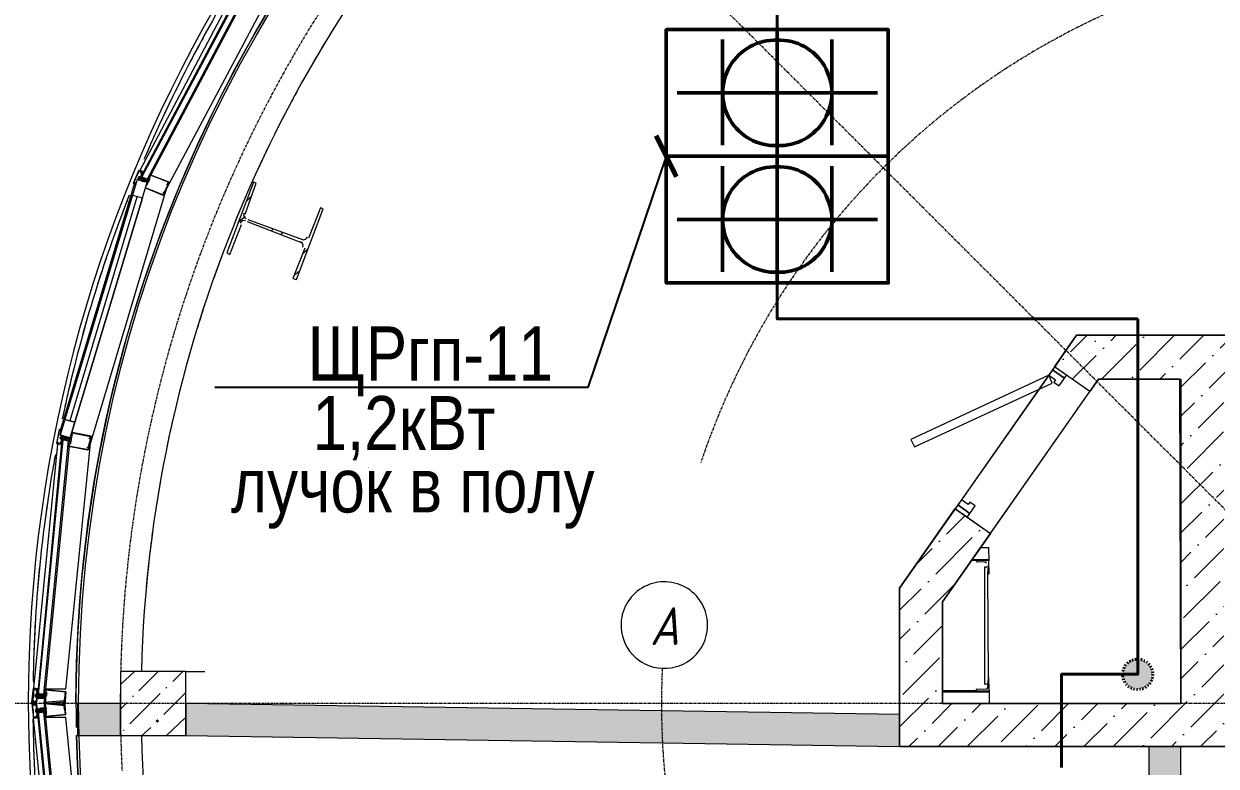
# Model space of a CAD drawing. Header units: millimetres. Extents: x 223 to 147055, y -17460 to 24540.
# Drawn here: x 95806 to 101314, y -5372 to -1942 of the extents above; entities that cross this region are included whole.
import ezdxf

# ---------------------------------------------------------------- set-up
doc = ezdxf.new("R2010")
doc.units = ezdxf.units.MM
doc.linetypes.add('ACAD_ISO03W100', pattern=[30, 12, -18])
doc.linetypes.add('ADSK_Линия сетки', pattern=[21, 12, -3, 3, -3])
for name, color, linetype, lineweight in [('A-ANNO-DIMS', 7, 'Continuous', 9), ('S-GRID', 7, 'Continuous', 9), ('S-GRID-IDEN', 7, 'Continuous', 9), ('Освещение', 1, 'Continuous', 50), ('раб осв', 7, 'Continuous', 40), ('ЭЛ', 250, 'Continuous', 50), ('Эл-свет раб.', 5, 'Continuous', 50), ('ЭОМ', 7, 'Continuous', 40)]:
    doc.layers.add(name, color=color, linetype=linetype, lineweight=lineweight)
for name, color, linetype in [('PDF _0', 1, 'Continuous'), ('PDF _A-CLNG', 7, 'Continuous'), ('PDF _A-DETL', 7, 'Continuous'), ('PDF _A-DETL-GENF', 7, 'Continuous'), ('PDF _A-DOOR', 7, 'Continuous'), ('PDF _A-DOOR-FRAM', 7, 'Continuous'), ('PDF _A-FLOR', 7, 'Continuous'), ('PDF _A-GLAZ', 7, 'Continuous'), ('PDF _A-GLAZ-CURT', 7, 'Continuous'), ('PDF _A-GLAZ-CWMG', 7, 'Continuous'), ('PDF _A-WALL', 7, 'Continuous'), ('PDF _A-WALL-PATT', 7, 'Continuous'), ('PDF _I-WALL', 7, 'Continuous'), ('PDF _S-BEAM', 7, 'Continuous'), ('PDF _S-COLS', 7, 'Continuous'), ('PDF _Ограждение', 7, 'Continuous')]:
    doc.layers.add(name, color=color, linetype=linetype)
doc.styles.add('GOST Common_I', font='ARIALN.TTF', dxfattribs={"height": 175})
doc.styles.add('GOST Common_I_6', font='ARIALN.TTF', dxfattribs={"height": 125})
doc.styles.add('STYLE1', font='ARIALN.TTF', dxfattribs={"height": 250})
doc.styles.add('ГОСТ 2.304', font='ARIALN.TTF', dxfattribs={"width": 0.85})
doc.dimstyles.new('Диагональ_-_Gost_2_5мм', dxfattribs={"dimscale": 304.8, "dimtxt": 125.714375, "dimasz": 0.492126, "dimexe": 0.393701, "dimexo": 0.246063, "dimgap": 0.287073, "dimtad": 1, "dimdec": 0, "dimzin": 0, "dimdsep": 46, "dimtxsty": 'GOST Common_I_6', "dimsah": 1, "dimcen": 0.09, "dimdle": 0.393701, "dimazin": 0, "dimtfac": 1, "dimtdec": 4, "dimtix": 1, "dimtmove": 0, "dimatfit": 3, "dimfxl": 1, "dimtvp": 1, "dimtfill": 1, "dimtolj": 1, "dimtzin": 0, "dimarcsym": 2})
doc.dimstyles.new('СПДС', dxfattribs={"dimscale": 100, "dimtxt": 2.5, "dimasz": 2.5, "dimexe": 1.25, "dimexo": 0.625, "dimtad": 1, "dimdec": 0, "dimrnd": 0.001, "dimtxsty": 'ГОСТ 2.304', "dimblk": 'OBLIQUE', "dimcen": 2.5, "dimdle": 2, "dimadec": 0, "dimazin": 2, "dimtfac": 0.75, "dimtdec": 0, "dimtmove": 1, "dimatfit": 3, "dimfxl": 1, "dimtolj": 1, "dimarcsym": 1})

# ---------------------------------------------------------------- blocks, each defined once
blk = doc.blocks.new('*D333')
at = {"layer": 'A-ANNO-DIMS', "color": 0, "lineweight": -2, "transparency": 16777216}
for p, q in [((81110.1, 24600.2), (81311.7, 24398.7)), ((78830.9, 19097.7), (79115.9, 19097.7))]:
    blk.add_line(p, q, dxfattribs=at)
blk.add_arc((86612.7, 19097.7), 7616.7, 136.12837, 178.87163, dxfattribs=at)
at = {"layer": 'A-ANNO-DIMS', "color": 0, "transparency": 16777216}
for points in [[(81104, 24393.9), (81139.7, 24358.9), (81226.8, 24483.5)], [(79022.4, 19247.4), (78972.4, 19247.9), (78995.9, 19097.7)]]:
    blk.add_solid(points, dxfattribs=at)
at = {"layer": 'Defpoints', "color": 0, "transparency": 16777216}
for p in [(81057.1, 24653.2), (80016.4, 22906), (78755.9, 19097.7), (86612.7, 19097.7)]:
    blk.add_point(p, dxfattribs=at)
at = {"layer": 'A-ANNO-DIMS', "color": 0, "transparency": 16777216, "insert": (79437.1, 22069.9), "char_height": 125, "width": 588.088, "attachment_point": 5, "rotation": 67.5, "style": 'GOST Common_I_6', "bg_fill": 3, "box_fill_scale": 1.1, "bg_fill_color": 256, "bg_fill_true_color": 13158600, "bg_fill_transparency": 0}
blk.add_mtext('\\A1;45.00°', dxfattribs=at)
blk = doc.blocks.new('*D339')
at = {"layer": 'A-ANNO-DIMS', "color": 0, "lineweight": -2, "transparency": 16777216}
for p, q in [((78830.9, 19097.7), (79115.9, 19097.7)), ((81110.1, 13595.1), (81311.7, 13796.7))]:
    blk.add_line(p, q, dxfattribs=at)
blk.add_arc((86612.7, 19097.7), 7616.7, 181.12837, 223.87163, dxfattribs=at)
at = {"layer": 'A-ANNO-DIMS', "color": 0, "transparency": 16777216}
for points in [[(78972.4, 18947.4), (79022.4, 18947.9), (78995.9, 19097.7)], [(81139.7, 13836.4), (81104, 13801.4), (81226.8, 13711.8)]]:
    blk.add_solid(points, dxfattribs=at)
at = {"layer": 'Defpoints', "color": 0, "transparency": 16777216}
for p in [(78755.9, 19097.7), (86612.7, 19097.7), (79255.5, 17126.3), (81057.1, 13542.1)]:
    blk.add_point(p, dxfattribs=at)
at = {"layer": 'A-ANNO-DIMS', "color": 0, "transparency": 16777216, "insert": (79714.3, 16240.3), "char_height": 125, "width": 588.088, "attachment_point": 5, "rotation": 292.5, "style": 'GOST Common_I_6', "bg_fill": 3, "box_fill_scale": 1.1, "bg_fill_color": 256, "bg_fill_true_color": 13158600, "bg_fill_transparency": 0}
blk.add_mtext('\\A1;45.00°', dxfattribs=at)
blk = doc.blocks.new('Ось сетки - D8-489723-1 этаж')
at = {"layer": 'S-GRID-IDEN'}
for start, end in [(360, 180), (180, 360)]:
    blk.add_arc((0, 0), 4, start, end, dxfattribs=at)
blk = doc.blocks.new('_Oblique')
at = {"color": 0, "linetype": 'ByBlock', "lineweight": -2}
blk.add_line((-0.5, -0.5), (0.5, 0.5), dxfattribs=at)
blk = doc.blocks.new('Розетка штепсельная 1-ой категории с заземляющим контактом скрытой установки IP20')
at = {"layer": 'Эл-свет раб.', "color": 1, "ltscale": 0.3}
for p, q in [((37713.3, -45408.3), (37713.3, -44945.6)), ((37954.6, -45156.2), (37467, -45156.2)), ((37957.1, -45408.3), (37469.5, -45408.3))]:
    blk.add_line(p, q, dxfattribs=at)
at = {"layer": 'Эл-свет раб.', "color": 1, "ltscale": 0.3, "extrusion": (0, 0, -1)}
blk.add_ellipse((37713.3, -45400), major_axis=(-172.5, 172.5), ratio=1, start_param=5.464002, end_param=8.673165, dxfattribs=at)
blk = doc.blocks.new('оси')
at = {"layer": 'S-GRID', "linetype": 'ADSK_Линия сетки'}
for q in [(80374.1, 25336.2), (77921.9, 19097.7)]:
    blk.add_line((86612.7, 19097.7), q, dxfattribs=at)
blk.add_arc((86612.7, 19097.7), 6000, 192.09621, 182.95219, dxfattribs=at)
at = {"layer": 'A-ANNO-DIMS'}
dim = blk.add_angular_dim_3p(base=(80016.4, 22906), center=(86612.7, 19097.7), p1=(81057.1, 24653.2), p2=(78755.9, 19097.7), dimstyle='Диагональ_-_Gost_2_5мм', override={"dimpost": '<>', "dimfxl": 6013.290219}, dxfattribs=at)
dim.commit()
dim.dimension.update_dxf_attribs({"geometry": '*D333', "text_midpoint": (79437.1, 22069.9)})
at = {"layer": 'S-GRID-IDEN', "xscale": 49.99999999999998, "yscale": 49.99999999999998, "zscale": 49.99999999999998, "rotation": 357.3315052165576}
blk.add_blockref('Ось сетки - D8-489723-1 этаж', (83125.8, 19460.4), dxfattribs=at)
at = {"layer": 'S-GRID-IDEN', "insert": (83059.4, 19542.9), "char_height": 175, "width": 180.38, "attachment_point": 1, "style": 'GOST Common_I'}
blk.add_mtext('\\fGOST Common|b0|i1|c204|p34|;\\W.9;А', dxfattribs=at)
at = {"layer": 'A-ANNO-DIMS'}
dim = blk.add_angular_dim_3p(base=(79255.5, 17126.3), center=(86612.7, 19097.7), p1=(78755.9, 19097.7), p2=(81057.1, 13542.1), dimstyle='Диагональ_-_Gost_2_5мм', override={"dimpost": '<>', "dimfxl": 6013.290219}, dxfattribs=at)
dim.commit()
dim.dimension.update_dxf_attribs({"geometry": '*D339', "text_midpoint": (79714.3, 16240.3)})
at = {"layer": 'S-GRID', "linetype": 'ADSK_Линия сетки'}
blk.add_arc((86612.7, 19097.7), 3500, 177.3315, 161.4375, dxfattribs=at)

msp = doc.modelspace()

# ---------------------------------------------------------------- hatches: boundary and pattern name
at = {"lineweight": 15}
h = msp.add_hatch(dxfattribs=at)
h.set_pattern_fill('ANSI36', scale=30)
h.set_pattern_definition([(45, (20307.36, -6337.09), (50.51394, 185.21778), [238.125, -47.625, 0, -47.625])])
h.paths.add_polyline_path([(103834.7, -3381.3), (100668.3, -3381.3), (100567.2, -3527.1), (100730.2, -3641.1), (100769.9, -3584.5), (101146.4, -3584.5), (101150.8, -5083.1), (100050.2, -5083.1), (100050.2, -4613.2), (100271.6, -4296.7), (100108.2, -4182.4), (99851.2, -4549.7), (99851.2, -5282), (101502.2, -5282), (101502.2, -5083.1), (101349.8, -5083.1), (101349.8, -3584.5), (103149, -3584.5), (103149, -5083.1), (103000.8, -5083.1), (103000.8, -5282), (104651.8, -5282), (104651.8, -4549.7)])
h.paths.add_polyline_path([(103728.9, -3584.5), (104452.8, -4613.2), (104452.8, -5083.1), (103352.1, -5083.1), (103352.1, -3584.5)], flags=16)
at = {"layer": 'PDF _A-WALL-PATT', "lineweight": 15, "true_color": 0xc0c0c0, "transparency": 33554559}
for points in [[(96253, -5083.1), (96054, -5083.1), (96054, -5231.2), (96253, -5231.2)], [(99851.2, -5133.9), (96553.5, -5083.1), (96553.5, -5231.2), (99851.2, -5282)], [(101150.8, -5282), (101002.7, -5282), (101002.7, -6382.7), (101150.8, -6382.7)]]:
    msp.add_hatch(color=9, dxfattribs=at).paths.add_polyline_path(points)
at = {"layer": 'PDF _S-COLS', "lineweight": 15, "transparency": 33554559}
msp.add_hatch(color=256, dxfattribs=at).paths.add_polyline_path([(96422.3, -5155), (96418, -5159.3), (96413.8, -5163.5), (96418, -5167.7), (96422.3, -5172), (96426.5, -5167.7), (96430.7, -5163.5), (96426.5, -5159.3)])

# ---------------------------------------------------------------- linework, layer by layer
at = {"lineweight": 15}
for p, q in [((100204.7, -5023.5), (100050.2, -5023.5)), ((100050.2, -5029.5), (100265.7, -5029.5)), ((100265.7, -5022), (100265.7, -5083.1))]:
    msp.add_line(p, q, dxfattribs=at)
for points in [[(100730.2, -3641.1), (100567.2, -3527.1), (100668.3, -3381.3), (103834.7, -3381.3)], [(101502.2, -5282), (99851.2, -5282), (99851.2, -4549.7), (100108.2, -4182.4), (100271.6, -4296.7), (100050.2, -4613.2), (100050.2, -5083.1), (101150.8, -5083.1), (101146.4, -3584.5), (100769.9, -3584.5), (100730.2, -3641.1), (100567.7, -3527.5)]]:
    msp.add_lwpolyline(points, dxfattribs=at)
at = {"layer": 'PDF _0', "lineweight": 15, "transparency": 33554559}
msp.add_solid([(97400.2, -3990.9), (97400.2, -3995.1), (97395.9, -3990.9)], dxfattribs=at)
at = {"layer": 'PDF _A-CLNG', "lineweight": 15}
for points in [[(95850.8, -4977.2), (95850.8, -4985.7)], [(95850.8, -5078.8), (95850.8, -5083.1)], [(95850.8, -5083.1), (95850.8, -5083.1)]]:
    msp.add_lwpolyline(points, dxfattribs=at)
for centre, radius, start, end in [((102247.4, -5080.3), 6400.1, 151.13916, 152.41328), ((102246.6, -5079.9), 6399.2, 153.67677, 154.95106), ((102255.1, -5083.5), 6408.4, 156.21507, 156.90067), ((102248.2, -5080.4), 6400.9, 158.75271, 160.03216), ((102246.2, -5079.7), 6398.8, 161.29028, 162.57015), ((102247.3, -5080), 6399.8, 163.8337, 165.10786), ((102245.2, -5079.4), 6397.7, 166.37133, 167.64592), ((102229.8, -5076.7), 6382, 169.66691, 170.19012), ((102249.1, -5080), 6401.7, 171.4475, 172.72679), ((102244.7, -5079.5), 6397.2, 173.98486, 175.26504), ((102247.6, -5079.7), 6400.1, 176.52849, 177.80261), ((102242.8, -5079.8), 6395.3, 181.61466, 182.87324)]:
    msp.add_arc(centre, radius, start, end, dxfattribs=at)
at = {"layer": 'PDF _A-DETL', "lineweight": 15}
msp.add_circle((102256, -5079.1), 6197.2, dxfattribs=at)
at = {"layer": 'PDF _A-DETL-GENF', "lineweight": 15}
for points in [[(96337.6, -2619.3), (96333.4, -2632), (96324.9, -2648.9), (96320.7, -2661.6), (96312.2, -2678.6)], [(96337.6, -2661.6), (96341.8, -2648.9), (96337.6, -2648.9), (96341.8, -2653.2)], [(96350.3, -2657.4), (96350.3, -2653.2), (96358.8, -2657.4)], [(95977.8, -3859.6), (95973.6, -3859.6), (95977.8, -3846.9), (95982, -3846.9)], [(95850.8, -5011.1), (95863.5, -5015.3), (95850.8, -5015.3), (95850.8, -5028), (95850.8, -5045), (95846.6, -5061.9), (95846.6, -5074.6), (95855, -5078.8), (95842.3, -5078.8)], [(95863.5, -5053.4), (95859.3, -5053.4), (95859.3, -5040.7), (95863.5, -5040.7)], [(95850.8, -5150.8), (95863.5, -5146.6), (95850.8, -5146.6), (95850.8, -5133.9), (95850.8, -5116.9), (95846.6, -5100), (95846.6, -5087.3), (95855, -5083.1), (95842.3, -5083.1)]]:
    msp.add_lwpolyline(points, close=True, dxfattribs=at)
for points in [[(96341.8, -2623.5), (96346.1, -2623.5), (96337.6, -2619.3), (96350.3, -2623.5), (96354.5, -2623.5)], [(96341.8, -2653.2), (96341.8, -2648.9), (96346.1, -2648.9), (96350.3, -2632), (96346.1, -2632), (96346.1, -2627.8), (96341.8, -2627.8)], [(96346.1, -2623.5), (96346.1, -2623.5)], [(96354.5, -2632), (96346.1, -2648.9)], [(96350.3, -2623.5), (96350.3, -2623.5)], [(96354.5, -2627.8), (96350.3, -2627.8)], [(96350.3, -2627.8), (96350.3, -2627.8)], [(96350.3, -2627.8), (96350.3, -2627.8)], [(96350.3, -2632), (96350.3, -2632)], [(96350.3, -2632), (96350.3, -2632)], [(96354.5, -2627.8), (96354.5, -2627.8)], [(96354.5, -2632), (96354.5, -2632)], [(96464.6, -2687), (96468.8, -2682.8), (96473.1, -2674.3), (96388.4, -2640.5), (96477.3, -2674.3), (96451.9, -2733.6), (96367.2, -2699.7), (96447.7, -2733.6), (96451.9, -2729.4)], [(96384.2, -2648.9), (96388.4, -2640.5), (96388.4, -2648.9), (96384.2, -2665.9)], [(96320.7, -2682.8), (96312.2, -2678.6), (96320.7, -2682.8)], [(96320.7, -2678.6), (96320.7, -2674.3), (96324.9, -2678.6)], [(96320.7, -2674.3), (96320.7, -2674.3)], [(96333.4, -2657.4), (96337.6, -2648.9), (96333.4, -2657.4), (96337.6, -2657.4), (96333.4, -2653.2)], [(96333.4, -2657.4), (96333.4, -2657.4)], [(96337.6, -2648.9), (96337.6, -2648.9)], [(96337.6, -2653.2), (96337.6, -2653.2)], [(96337.6, -2661.6), (96337.6, -2661.6)], [(96341.8, -2661.6), (96337.6, -2665.9), (96337.6, -2661.6)], [(96346.1, -2653.2), (96341.8, -2661.6), (96346.1, -2665.9), (96354.5, -2670.1), (96358.8, -2670.1), (96363, -2674.3)], [(96341.8, -2653.2), (96341.8, -2653.2)], [(96354.5, -2665.9), (96358.8, -2665.9), (96358.8, -2661.6), (96358.8, -2657.4), (96354.5, -2665.9), (96346.1, -2661.6), (96341.8, -2657.4)], [(96341.8, -2661.6), (96341.8, -2661.6)], [(96350.3, -2657.4), (96346.1, -2653.2), (96346.1, -2648.9), (96350.3, -2648.9)], [(96346.1, -2648.9), (96346.1, -2648.9)], [(96358.8, -2661.6), (96379.9, -2670.1), (96384.2, -2670.1), (96379.9, -2674.3), (96358.8, -2665.9), (96346.1, -2661.6), (96346.1, -2665.9)], [(96346.1, -2661.6), (96346.1, -2661.6)], [(96350.3, -2653.2), (96350.3, -2648.9), (96363, -2653.2), (96363, -2657.4), (96379.9, -2661.6), (96384.2, -2661.6)], [(96350.3, -2653.2), (96350.3, -2653.2)], [(96388.4, -2653.2), (96384.2, -2653.2), (96379.9, -2657.4), (96384.2, -2657.4), (96379.9, -2665.9), (96367.2, -2657.4), (96363, -2661.6), (96358.8, -2657.4)], [(96358.8, -2665.9), (96363, -2665.9), (96363, -2670.1), (96375.7, -2674.3), (96375.7, -2682.8)], [(96363, -2653.2), (96363, -2653.2)], [(96363, -2657.4), (96363, -2657.4)], [(96379.9, -2670.1), (96379.9, -2665.9), (96375.7, -2674.3), (96379.9, -2674.3), (96371.5, -2691.3)], [(96375.7, -2674.3), (96375.7, -2670.1), (96375.7, -2665.9)], [(96375.7, -2670.1), (96375.7, -2670.1)], [(96375.7, -2674.3), (96375.7, -2674.3)], [(96375.7, -2674.3), (96375.7, -2674.3)], [(96375.7, -2678.6), (96375.7, -2678.6)], [(96375.7, -2682.8), (96375.7, -2682.8)], [(96379.9, -2657.4), (96379.9, -2657.4)], [(96379.9, -2661.6), (96379.9, -2661.6)], [(96379.9, -2665.9), (96379.9, -2665.9)], [(96379.9, -2665.9), (96379.9, -2665.9)], [(96384.2, -2648.9), (96384.2, -2648.9)], [(96384.2, -2653.2), (96384.2, -2653.2)], [(96384.2, -2657.4), (96384.2, -2657.4)], [(96388.4, -2648.9), (96388.4, -2648.9)], [(96456.1, -2720.9), (96468.8, -2691.3)], [(96464.6, -2687), (96464.6, -2687)], [(96468.8, -2678.6), (96468.8, -2678.6)], [(96468.8, -2682.8), (96468.8, -2682.8)], [(96451.9, -2725.1), (96447.7, -2725.1), (96451.9, -2720.9)], [(96451.9, -2716.7), (96451.9, -2716.7)], [(96451.9, -2720.9), (96451.9, -2720.9)], [(96451.9, -2725.1), (96451.9, -2725.1)], [(100567.2, -3527.1), (100108.5, -4182.7)], [(100730.2, -3641.1), (100567.2, -3527.1)], [(100271.6, -4296.7), (100730.2, -3641.1)], [(95969.3, -3885), (95960.9, -3880.8), (95960.9, -3868.1), (95965.1, -3851.2), (95969.3, -3834.2), (95969.3, -3821.5), (95977.8, -3821.5), (95969.3, -3817.3), (95956.6, -3880.8), (95969.3, -3885), (95965.1, -3880.8)], [(95994.7, -3863.9), (95986.3, -3859.6), (95982, -3855.4), (95977.8, -3859.6), (95977.8, -3863.9), (95977.8, -3876.6), (95973.6, -3876.6), (95973.6, -3880.8), (95969.3, -3880.8), (95965.1, -3876.6)], [(95973.6, -3825.8), (95977.8, -3825.8)], [(95973.6, -3851.2), (95973.6, -3855.4), (95977.8, -3855.4)], [(95973.6, -3855.4), (95973.6, -3855.4)], [(95977.8, -3825.8), (95977.8, -3825.8)], [(95977.8, -3851.2), (95977.8, -3851.2)], [(95977.8, -3851.2), (95977.8, -3851.2)], [(95982, -3851.2), (95982, -3859.6), (95977.8, -3880.8)], [(95977.8, -3855.4), (95977.8, -3855.4)], [(95990.5, -3855.4), (95982, -3851.2), (95986.3, -3851.2), (95986.3, -3842.7)], [(95982, -3855.4), (95982, -3846.9), (95982, -3842.7)], [(95982, -3846.9), (95982, -3846.9)], [(95982, -3855.4), (95982, -3855.4)], [(95990.5, -3846.9), (95986.3, -3846.9)], [(95986.3, -3851.2), (95986.3, -3851.2)], [(95990.5, -3851.2), (95990.5, -3846.9), (96003.2, -3851.2), (96007.4, -3851.2)], [(95999, -3851.2), (95990.5, -3851.2), (95990.5, -3855.4), (95999, -3855.4), (96024.4, -3859.6), (96024.4, -3863.9), (95999, -3859.6), (96003.2, -3859.6), (95999, -3855.4), (95999, -3859.6), (95994.7, -3863.9), (95999, -3851.2), (95999, -3855.4)], [(95990.5, -3851.2), (95990.5, -3851.2)], [(96003.2, -3851.2), (96003.2, -3851.2)], [(96015.9, -3863.9), (96020.1, -3859.6), (96015.9, -3859.6), (96020.1, -3855.4), (96007.4, -3855.4)], [(96028.6, -3830), (96117.5, -3846.9), (96104.8, -3910.4), (96011.7, -3893.5), (96011.7, -3880.8)], [(96028.6, -3838.5), (96024.4, -3859.6), (96020.1, -3859.6), (96020.1, -3863.9)], [(96020.1, -3855.4), (96020.1, -3855.4)], [(96020.1, -3855.4), (96020.1, -3855.4)], [(96024.4, -3851.2), (96024.4, -3851.2)], [(96024.4, -3855.4), (96024.4, -3851.2)], [(96109, -3859.6), (96109, -3855.4), (96113.3, -3855.4), (96113.3, -3851.2), (96028.6, -3834.2)], [(96028.6, -3838.5), (96028.6, -3838.5)], [(96113.3, -3855.4), (96113.3, -3855.4)], [(95965.1, -3876.6), (95965.1, -3876.6)], [(95969.3, -3885), (95969.3, -3885)], [(95973.6, -3876.6), (95973.6, -3876.6)], [(95973.6, -3880.8), (95973.6, -3880.8)], [(95973.6, -3885), (95973.6, -3885)], [(95977.8, -3885), (95973.6, -3885)], [(95977.8, -3880.8), (95977.8, -3880.8)], [(95977.8, -3885), (95977.8, -3885)], [(95982, -3859.6), (95982, -3859.6)], [(95982, -3863.9), (95986.3, -3863.9), (95999, -3863.9), (95999, -3868.1), (96015.9, -3868.1), (96015.9, -3872.3), (96020.1, -3872.3), (96020.1, -3868.1)], [(95986.3, -3863.9), (95986.3, -3859.6), (95999, -3859.6)], [(95986.3, -3859.6), (95986.3, -3859.6)], [(96003.2, -3859.6), (96003.2, -3859.6)], [(96003.2, -3863.9), (96020.1, -3868.1), (96015.9, -3868.1)], [(96015.9, -3863.9), (96015.9, -3863.9)], [(96024.4, -3868.1), (96020.1, -3885), (96015.9, -3885), (96015.9, -3893.5), (96100.6, -3910.4), (96104.8, -3902)], [(96015.9, -3876.6), (96015.9, -3876.6)], [(96015.9, -3876.6), (96015.9, -3876.6)], [(96015.9, -3880.8), (96015.9, -3880.8)], [(96015.9, -3880.8), (96015.9, -3880.8)], [(96020.1, -3863.9), (96020.1, -3863.9)], [(96020.1, -3868.1), (96020.1, -3868.1)], [(96020.1, -3868.1), (96020.1, -3868.1)], [(96020.1, -3868.1), (96020.1, -3868.1)], [(96020.1, -3872.3), (96020.1, -3872.3)], [(96024.4, -3859.6), (96024.4, -3859.6)], [(96100.6, -3902), (96100.6, -3897.7), (96104.8, -3897.7)], [(96100.6, -3902), (96100.6, -3902)], [(96104.8, -3893.5), (96113.3, -3863.9)], [(96104.8, -3893.5), (96104.8, -3893.5)], [(96109, -3859.6), (96109, -3859.6)], [(96109, -3863.9), (96109, -3863.9)], [(100108.5, -4182.7), (100271.6, -4296.7)], [(95859.3, -5045), (95863.5, -5045), (95863.5, -5053.4), (95863.5, -5070.4), (95859.3, -5070.4), (95859.3, -5074.6), (95855, -5074.6), (95850.8, -5070.4)], [(95855, -5019.6), (95863.5, -5015.3), (95867.7, -5015.3)], [(95863.5, -5045), (95863.5, -5040.7), (95863.5, -5036.5), (95867.7, -5023.8), (95863.5, -5023.8), (95863.5, -5019.6), (95859.3, -5019.6)], [(95859.3, -5040.7), (95859.3, -5049.2), (95863.5, -5049.2)], [(95859.3, -5040.7), (95859.3, -5040.7)], [(95859.3, -5049.2), (95859.3, -5049.2)], [(95863.5, -5015.3), (95863.5, -5015.3)], [(95863.5, -5045), (95863.5, -5045)], [(95863.5, -5045), (95863.5, -5045)], [(95863.5, -5053.4), (95863.5, -5053.4)], [(95867.7, -5053.4), (95863.5, -5074.6)], [(95867.7, -5015.3), (95867.7, -5015.3)], [(95867.7, -5015.3), (95867.7, -5015.3)], [(95867.7, -5019.6), (95867.7, -5040.7), (95872, -5040.7), (95872, -5045), (95867.7, -5045)], [(95867.7, -5019.6), (95867.7, -5019.6)], [(95867.7, -5019.6), (95867.7, -5019.6)], [(95867.7, -5040.7), (95867.7, -5053.4), (95872, -5053.4), (95872, -5049.2)], [(95867.7, -5040.7), (95867.7, -5040.7)], [(95872, -5045), (95884.7, -5045), (95910.1, -5049.2), (95905.8, -5053.4), (95884.7, -5049.2), (95872, -5049.2), (95867.7, -5049.2)], [(95867.7, -5053.4), (95867.7, -5053.4)], [(95872, -5015.3), (95872, -5015.3)], [(95880.4, -5045), (95872, -5040.7), (95884.7, -5040.7)], [(95872, -5040.7), (95872, -5040.7)], [(95872, -5045), (95872, -5045)], [(95872, -5049.2), (95872, -5049.2)], [(95905.8, -5057.7), (95905.8, -5061.9), (95901.6, -5061.9), (95901.6, -5057.7), (95884.7, -5057.7), (95884.7, -5053.4), (95884.7, -5057.7), (95872, -5053.4), (95880.4, -5053.4)], [(95872, -5053.4), (95872, -5053.4)], [(95884.7, -5049.2), (95888.9, -5049.2), (95884.7, -5045), (95884.7, -5049.2), (95880.4, -5053.4), (95880.4, -5045), (95884.7, -5045)], [(95884.7, -5040.7), (95884.7, -5040.7)], [(95905.8, -5036.5), (95905.8, -5045), (95888.9, -5045)], [(95888.9, -5040.7), (95905.8, -5040.7)], [(95888.9, -5040.7), (95888.9, -5040.7)], [(95888.9, -5053.4), (95905.8, -5057.7), (95901.6, -5053.4), (95901.6, -5049.2), (95901.6, -5045), (95905.8, -5045)], [(95888.9, -5049.2), (95888.9, -5049.2)], [(95994.7, -5032.3), (95999, -5028), (95905.8, -5019.6), (95999, -5028), (95994.7, -5091.5), (95897.4, -5083.1), (95901.6, -5070.4)], [(95901.6, -5036.5), (95901.6, -5032.3)], [(95901.6, -5045), (95901.6, -5045)], [(95905.8, -5049.2), (95905.8, -5053.4), (95905.8, -5074.6), (95901.6, -5074.6), (95901.6, -5078.8), (95990.5, -5087.3), (95990.5, -5083.1), (95990.5, -5074.6)], [(95901.6, -5049.2), (95901.6, -5049.2)], [(95901.6, -5053.4), (95901.6, -5053.4)], [(95901.6, -5057.7), (95901.6, -5057.7)], [(95901.6, -5061.9), (95905.8, -5061.9)], [(95901.6, -5066.1), (95901.6, -5066.1)], [(95901.6, -5066.1), (95901.6, -5066.1)], [(95905.8, -5028), (95905.8, -5019.6), (95905.8, -5028), (95910.1, -5028), (95910.1, -5045)], [(95905.8, -5028), (95905.8, -5028)], [(95905.8, -5032.3), (95905.8, -5032.3)], [(95905.8, -5036.5), (95905.8, -5036.5)], [(95905.8, -5040.7), (95905.8, -5040.7)], [(95905.8, -5045), (95905.8, -5045)], [(95905.8, -5045), (95905.8, -5045)], [(95905.8, -5045), (95905.8, -5045)], [(95905.8, -5049.2), (95905.8, -5049.2)], [(95905.8, -5053.4), (95905.8, -5053.4)], [(95905.8, -5057.7), (95905.8, -5057.7)], [(95905.8, -5061.9), (95905.8, -5061.9)], [(95910.1, -5028), (95910.1, -5028)], [(95994.7, -5045), (95990.5, -5074.6), (95990.5, -5078.8)], [(95994.7, -5032.3), (95994.7, -5032.3)], [(95994.7, -5036.5), (95994.7, -5036.5)], [(95994.7, -5040.7), (95994.7, -5036.5)], [(95994.7, -5040.7), (95994.7, -5040.7)], [(95994.7, -5045), (95994.7, -5045)], [(95850.8, -5070.4), (95850.8, -5070.4)], [(95855, -5078.8), (95855, -5074.6), (95850.8, -5074.6)], [(95855, -5083.1), (95855, -5087.3), (95850.8, -5087.3)], [(95863.5, -5112.7), (95859.3, -5112.7), (95859.3, -5121.2), (95863.5, -5121.2), (95863.5, -5108.5), (95863.5, -5091.5), (95859.3, -5091.5), (95859.3, -5087.3), (95855, -5087.3), (95850.8, -5091.5)], [(95850.8, -5091.5), (95850.8, -5091.5)], [(95855, -5074.6), (95855, -5074.6)], [(95855, -5078.8), (95855, -5078.8)], [(95855, -5078.8), (95855, -5078.8)], [(95855, -5083.1), (95855, -5083.1)], [(95855, -5083.1), (95855, -5083.1)], [(95855, -5087.3), (95855, -5087.3)], [(95859.3, -5070.4), (95859.3, -5070.4)], [(95859.3, -5074.6), (95859.3, -5074.6)], [(95859.3, -5078.8), (95859.3, -5078.8)], [(95859.3, -5078.8), (95859.3, -5078.8)], [(95859.3, -5078.8), (95859.3, -5078.8)], [(95863.5, -5078.8), (95859.3, -5078.8)], [(95859.3, -5083.1), (95859.3, -5083.1)], [(95859.3, -5087.3), (95859.3, -5083.1), (95863.5, -5083.1), (95863.5, -5087.3), (95867.7, -5108.5)], [(95859.3, -5083.1), (95859.3, -5083.1)], [(95859.3, -5087.3), (95859.3, -5087.3)], [(95859.3, -5091.5), (95859.3, -5091.5)], [(95859.3, -5116.9), (95863.5, -5116.9), (95863.5, -5108.5), (95859.3, -5112.7), (95859.3, -5121.2)], [(95859.3, -5112.7), (95859.3, -5112.7)], [(95863.5, -5116.9), (95863.5, -5121.2), (95863.5, -5125.4), (95867.7, -5138.1), (95863.5, -5138.1), (95863.5, -5142.3), (95859.3, -5142.3)], [(95859.3, -5121.2), (95859.3, -5121.2)], [(95863.5, -5074.6), (95863.5, -5074.6)], [(95863.5, -5074.6), (95863.5, -5074.6)], [(95863.5, -5078.8), (95863.5, -5078.8)], [(95863.5, -5083.1), (95863.5, -5083.1)], [(95863.5, -5087.3), (95863.5, -5087.3)], [(95863.5, -5087.3), (95863.5, -5087.3)], [(95863.5, -5108.5), (95863.5, -5108.5)], [(95863.5, -5116.9), (95863.5, -5116.9)], [(95863.5, -5116.9), (95863.5, -5116.9)], [(95872, -5116.9), (95884.7, -5116.9), (95910.1, -5112.7), (95905.8, -5108.5), (95884.7, -5112.7), (95872, -5112.7), (95867.7, -5112.7)], [(95867.7, -5121.2), (95867.7, -5108.5), (95872, -5108.5), (95872, -5112.7)], [(95867.7, -5108.5), (95867.7, -5108.5)], [(95867.7, -5142.3), (95867.7, -5121.2), (95872, -5121.2), (95872, -5116.9), (95867.7, -5116.9)], [(95867.7, -5121.2), (95867.7, -5121.2)], [(95905.8, -5104.2), (95905.8, -5100), (95901.6, -5100), (95901.6, -5104.2), (95884.7, -5104.2), (95884.7, -5108.5), (95884.7, -5104.2), (95872, -5108.5), (95880.4, -5108.5)], [(95872, -5108.5), (95872, -5108.5)], [(95872, -5112.7), (95872, -5112.7)], [(95880.4, -5116.9), (95872, -5121.2), (95884.7, -5121.2)], [(95872, -5116.9), (95872, -5116.9)], [(95872, -5121.2), (95872, -5121.2)], [(95884.7, -5112.7), (95888.9, -5112.7), (95884.7, -5116.9), (95884.7, -5112.7), (95880.4, -5108.5), (95880.4, -5116.9), (95884.7, -5116.9)], [(95884.7, -5121.2), (95884.7, -5121.2)], [(95888.9, -5108.5), (95905.8, -5104.2), (95901.6, -5108.5), (95901.6, -5112.7), (95901.6, -5116.9), (95905.8, -5116.9)], [(95888.9, -5112.7), (95888.9, -5112.7)], [(95905.8, -5125.4), (95905.8, -5116.9), (95888.9, -5116.9)], [(95888.9, -5121.2), (95905.8, -5121.2)], [(95888.9, -5121.2), (95888.9, -5121.2)], [(95994.7, -5129.6), (95999, -5133.9), (95905.8, -5142.3), (95999, -5133.9), (95994.7, -5070.4), (95897.4, -5078.8), (95901.6, -5091.5)], [(95901.6, -5070.4), (95901.6, -5070.4)], [(95901.6, -5070.4), (95901.6, -5070.4)], [(95901.6, -5070.4), (95901.6, -5070.4)], [(95910.1, -5108.5), (95905.8, -5087.3), (95901.6, -5087.3), (95901.6, -5083.1), (95990.5, -5074.6), (95990.5, -5078.8), (95990.5, -5087.3)], [(95901.6, -5091.5), (95901.6, -5091.5)], [(95901.6, -5091.5), (95901.6, -5091.5)], [(95901.6, -5091.5), (95901.6, -5091.5)], [(95901.6, -5095.8), (95901.6, -5095.8)], [(95901.6, -5095.8), (95901.6, -5095.8)], [(95901.6, -5100), (95905.8, -5100)], [(95901.6, -5104.2), (95901.6, -5104.2)], [(95901.6, -5108.5), (95901.6, -5108.5)], [(95901.6, -5112.7), (95901.6, -5112.7)], [(95901.6, -5116.9), (95901.6, -5116.9)], [(95905.8, -5070.4), (95905.8, -5070.4)], [(95905.8, -5091.5), (95905.8, -5091.5)], [(95905.8, -5100), (95905.8, -5100)], [(95905.8, -5104.2), (95905.8, -5104.2)], [(95905.8, -5108.5), (95905.8, -5108.5)], [(95905.8, -5112.7), (95905.8, -5108.5)], [(95905.8, -5108.5), (95905.8, -5108.5)], [(95905.8, -5112.7), (95905.8, -5112.7)], [(95905.8, -5116.9), (95905.8, -5116.9)], [(95905.8, -5133.9), (95905.8, -5142.3), (95905.8, -5133.9), (95910.1, -5133.9), (95910.1, -5116.9)], [(95905.8, -5116.9), (95905.8, -5116.9)], [(95905.8, -5116.9), (95905.8, -5116.9)], [(95905.8, -5121.2), (95905.8, -5121.2)], [(95990.5, -5074.6), (95990.5, -5074.6)], [(95990.5, -5078.8), (95990.5, -5078.8)], [(95994.7, -5116.9), (95990.5, -5087.3), (95990.5, -5083.1)], [(95990.5, -5083.1), (95990.5, -5083.1)], [(95990.5, -5087.3), (95990.5, -5087.3)], [(95994.7, -5116.9), (95994.7, -5116.9)], [(95994.7, -5121.2), (95994.7, -5125.4)], [(95994.7, -5121.2), (95994.7, -5121.2)], [(95855, -5142.3), (95863.5, -5146.6), (95872, -5146.6)], [(95863.5, -5146.6), (95863.5, -5146.6)], [(95867.7, -5142.3), (95867.7, -5142.3)], [(95867.7, -5142.3), (95867.7, -5142.3)], [(95867.7, -5146.6), (95867.7, -5146.6)], [(95867.7, -5146.6), (95867.7, -5146.6)], [(95867.7, -5146.6), (95867.7, -5146.6)], [(95872, -5146.6), (95872, -5146.6)], [(95901.6, -5125.4), (95901.6, -5129.6)], [(95905.8, -5125.4), (95905.8, -5125.4)], [(95905.8, -5129.6), (95905.8, -5129.6)], [(95905.8, -5133.9), (95905.8, -5133.9)], [(95910.1, -5133.9), (95910.1, -5133.9)], [(95994.7, -5125.4), (95994.7, -5125.4)], [(95994.7, -5129.6), (95994.7, -5129.6)]]:
    msp.add_lwpolyline(points, dxfattribs=at)
at = {"layer": 'PDF _A-DOOR', "lineweight": 15}
for points in [[(99903.2, -3863.3), (99921.2, -3896.6), (100556.1, -3602), (100540.5, -3565.2)], [(100613, -3579.8), (100622.7, -3565.9), (100567.2, -3527.1), (100557.5, -3541)], [(100176.2, -4204.2), (100120.7, -4165.3), (100108.5, -4182.7), (100164, -4221.5)]]:
    msp.add_lwpolyline(points, close=True, dxfattribs=at)
at = {"layer": 'PDF _A-DOOR-FRAM', "lineweight": 15}
for points in [[(100613, -3579.8), (100557.5, -3541), (100540.5, -3565.2), (100571.7, -3587.1), (100564.4, -3597.5), (100588.7, -3614.5)], [(100176.2, -4204.2), (100200.4, -4169.5), (100176.2, -4152.5), (100168.9, -4162.9), (100137.7, -4141), (100120.7, -4165.3)]]:
    msp.add_lwpolyline(points, close=True, dxfattribs=at)
at = {"layer": 'PDF _A-FLOR', "lineweight": 15}
msp.add_lwpolyline([(105829.6, 246.9, 0.600453), (95826.3, -5079.6, 1), (108665.8, -5079.6, 0.247585), (105870.8, 218.9)], format="xyb", dxfattribs=at)
for centre, radius, start, end in [((102247.9, -5080.7), 5901.2, 148.81556, 150.17189), ((102245.9, -5079.5), 5898.8, 151.41365, 152.77601), ((102247, -5080.1), 5900.1, 154.01184, 155.3794), ((102245.6, -5079.4), 5898.5, 156.61002, 157.98894), ((102244.9, -5079.2), 5897.8, 159.20823, 160.59831), ((102246.3, -5079.7), 5899.3, 161.80684, 163.20754), ((102243.6, -5079), 5896.5, 164.41006, 165.82791), ((102243.8, -5079.1), 5896.8, 167.00836, 168.44813), ((102249.8, -5080.3), 5902.8, 169.6074, 171.08961), ((102246.7, -5079.7), 5899.7, 172.20527, 174.79779)]:
    msp.add_arc(centre, radius, start, end, dxfattribs=at)
at = {"layer": 'PDF _A-GLAZ', "lineweight": 15}
for points in [[(96308, -2733.6), (96354.5, -2746.3), (96375.7, -2674.3), (96329.1, -2661.6)], [(96354.5, -2746.3), (96375.7, -2674.3), (96329.1, -2661.6), (96308, -2733.6)], [(96308, -2733.6), (95994.7, -3770.7)], [(96041.3, -3783.4), (96354.5, -2746.3)], [(95994.7, -3770.7), (96041.3, -3783.4), (96020.1, -3855.4), (95973.6, -3842.7)], [(96020.1, -3855.4), (96041.3, -3783.4), (95994.7, -3770.7), (95973.6, -3842.7)]]:
    msp.add_lwpolyline(points, close=True, dxfattribs=at)
for points in [[(96375.7, -2674.3), (96329.1, -2661.6)], [(96020.1, -3775), (96329.1, -2742.1)], [(95973.6, -3842.7), (96020.1, -3855.4)]]:
    msp.add_lwpolyline(points, dxfattribs=at)
at = {"layer": 'PDF _A-GLAZ-CURT', "lineweight": 15}
for points in [[(96375.7, -2661.6), (96951.4, -1573.7), (96930.3, -1561), (96350.3, -2648.9)], [(95897.4, -5040.7), (96011.7, -3868.1), (95986.3, -3863.9), (95872, -5040.7)], [(95872, -5121.2), (95990.5, -6314.9), (96015.9, -6314.9), (95897.4, -5121.2)]]:
    msp.add_lwpolyline(points, close=True, dxfattribs=at)
at = {"layer": 'PDF _A-GLAZ-CWMG', "lineweight": 15}
for points in [[(96015.9, -3893.5), (95905.8, -5015.3), (95999, -5015.3), (96113.3, -3880.8), (96464.6, -2704), (97040.3, -1620.2), (97819.3, -667.8)], [(96896.4, -1569.4), (96341.8, -2619.3)], [(96926, -1556.7), (96346.1, -2648.9)], [(96943, -1599.1), (96392.6, -2640.5)], [(96367.2, -2699.7), (96451.9, -2733.6), (96477.3, -2674.3), (96388.4, -2640.5), (96379.9, -2661.6), (96346.1, -2648.9), (96354.5, -2623.5), (96337.6, -2619.3), (96312.2, -2678.6), (96320.7, -2682.8)], [(96316.4, -2678.6), (95973.6, -3821.5)], [(96324.9, -2644.7), (96324.9, -2648.9)], [(96324.9, -2648.9), (96324.9, -2648.9)], [(96337.6, -2665.9), (96341.8, -2661.6), (96354.5, -2670.1)], [(96341.8, -2665.9), (96341.8, -2665.9)], [(95977.8, -3821.5), (95969.3, -3817.3), (95956.6, -3880.8), (95977.8, -3885), (95982, -3863.9), (96015.9, -3868.1), (96011.7, -3893.5), (96104.8, -3910.4), (96117.5, -3846.9), (96028.6, -3830)], [(95965.1, -3851.2), (95965.1, -3851.2)], [(95965.1, -3851.2), (95965.1, -3851.2)], [(96003.2, -3851.2), (95986.3, -3846.9), (95986.3, -3842.7)], [(95986.3, -3846.9), (95986.3, -3846.9)], [(95960.9, -3885), (95850.8, -5011.1)], [(95982, -3863.9), (95872, -5015.3), (95876.2, -5015.3)], [(95901.6, -5015.3), (95905.8, -5015.3)], [(95965.1, -6298), (95850.8, -5150.8)], [(95986.3, -6319.2), (95872, -5146.6), (95876.2, -5146.6)], [(95905.8, -5146.6), (95901.6, -5146.6)], [(97815, -9494.1), (97048.8, -8558.6), (96468.8, -7474.9), (96113.3, -6302.2), (95999, -5146.6), (95905.8, -5146.6), (96015.9, -6289.5)]]:
    msp.add_lwpolyline(points, dxfattribs=at)
for points in [[(95842.3, -5078.8), (95863.5, -5078.8), (95867.7, -5057.7), (95901.6, -5057.7), (95897.4, -5083.1), (95994.7, -5091.5), (95999, -5028), (95905.8, -5019.6), (95901.6, -5040.7), (95867.7, -5036.5), (95872, -5015.3), (95850.8, -5011.1)], [(95842.3, -5083.1), (95850.8, -5150.8), (95872, -5146.6), (95867.7, -5125.4), (95901.6, -5121.2), (95905.8, -5142.3), (95999, -5133.9), (95994.7, -5070.4), (95897.4, -5078.8), (95901.6, -5104.2), (95867.7, -5108.5), (95863.5, -5083.1)]]:
    msp.add_lwpolyline(points, close=True, dxfattribs=at)
at = {"layer": 'PDF _A-WALL', "lineweight": 15}
for points in [[(96253, -5083.1), (96054, -5083.1), (96054, -5231.2), (96253, -5231.2)], [(99851.2, -5133.9), (96553.5, -5083.1), (96553.5, -5231.2), (99851.2, -5282)]]:
    msp.add_lwpolyline(points, close=True, dxfattribs=at)
for points in [[(96553.5, -5083.1), (96553.5, -5231.2)], [(99851.2, -5231.2), (99851.2, -5083.1)], [(101150.8, -6382.7), (101150.8, -5282), (101002.7, -5282), (101002.7, -6382.7), (101078.9, -6382.7)]]:
    msp.add_lwpolyline(points, dxfattribs=at)
at = {"layer": 'PDF _A-WALL-PATT', "lineweight": 15}
for points in [[(100655.6, -3398.2), (100672.5, -3381.3)], [(100757.2, -3410.9), (100757.2, -3406.7)], [(100672.5, -3720), (100676.7, -3715.7)], [(100393.1, -3775), (100399.1, -3769)]]:
    msp.add_lwpolyline(points, dxfattribs=at)
at = {"layer": 'PDF _I-WALL', "lineweight": 15}
for points in [[(96046.5, -5079.6, -0.517528), (104310, 766.4, 0.521271), (96046.9, -5153.3, 0.00163), (96047.5, -5193.7)], [(101141.1, -11180, 0.467725), (108445.7, -5079.6, 0.246441), (105768.6, 22.1, -0.246441), (108445.7, -5079.6, -0.467579), (101144, -11180.5)]]:
    msp.add_lwpolyline(points, format="xyb", dxfattribs=at)
for points in [[(103000.8, -5282), (104651.8, -5282), (104651.8, -5083.1), (104651.8, -4896.8), (104651.8, -4549.7), (103974.4, -3584.5), (103834.7, -3381.3), (100668.3, -3381.3), (100528.6, -3584.5), (99851.2, -4549.7), (99851.2, -4896.8), (99851.2, -5083.1), (99851.2, -5282), (101002.7, -5282)], [(100202.6, -5083.1), (100050.2, -5083.1), (100050.2, -4613.2), (100769.9, -3584.5), (101150.8, -3584.5), (101150.8, -5083.1), (100202.6, -5083.1)], [(95850.8, -5078.8), (95850.8, -5083.1)], [(96049.8, -5083.1), (96054, -5083.1)], [(96253, -5083.1), (96253, -5083.1)], [(96253, -5231.2), (96253, -5231.2)], [(101002.7, -5282), (101502.2, -5282)]]:
    msp.add_lwpolyline(points, dxfattribs=at)
msp.add_lwpolyline([(96048.3, -5229.4, 0.349124), (100995.8, -11151.9, -0.349124)], format="xyb", close=True, dxfattribs=at)
for centre, radius, start, end in [((102517, -4427.7), 8439, 135.0824, 180), ((102517, -4427.7), 8341.7, 135.0824, 180), ((102246.1, -5079.6), 5899.1, 136.45568, 178.54431), ((102246.1, -5079.6), 6398.6, 147.20031, 156.80789), ((102246, -5079.6), 6398.6, 158.48875, 168.16775), ((102246.1, -5079.6), 6398.6, 169.76071, 179.11008), ((102246, -5079.6), 6398.5, 180.68112, 190.46453), ((102246.1, -5079.6), 5899.1, 181.45569, 223.54432)]:
    msp.add_arc(centre, radius, start, end, dxfattribs=at)
at = {"layer": 'PDF _S-BEAM', "lineweight": 15}
msp.add_lwpolyline([(96574.7, 1478.5, 0.19895), (94132.1, -4443.8, -0.198356), (96570.4, 1482.7, -0.20117), (100270.3, 3015.2, 0.199969), (96574.7, 1482.7)], format="xyb", dxfattribs=at)
for points in [[(100225.5, -4362.6), (100262.9, -4362.1), (100264.4, -4423.1)], [(100206.8, -4422.1), (100183.9, -4422.1)], [(100187.8, -4416.5), (100265.4, -4417.2)], [(100259.9, -4483.1), (100265.8, -4484.1), (100264.4, -4423.1), (100206.8, -4422.1), (100203.4, -4424.6)], [(100205.8, -4428), (100251.6, -4426.9)], [(100209.3, -4425.6), (100209.3, -4425.6)], [(100259.2, -4452.6), (100253.3, -4451.5), (100249.9, -4454), (100247.4, -4450.5), (100244, -4452.9), (100243.8, -4990.8), (100246.3, -4994.3), (100249.7, -4991.9), (100255.6, -4992.9), (100259.1, -4990.5), (100261.5, -4993.9)], [(100262.3, -4434.9), (100257.5, -4479.6), (100260.8, -4963.4)], [(100263.4, -4480.7), (100263.4, -4480.7)], [(100251.5, -5016.5), (100205.7, -5017.6), (100204.7, -5023.5), (100265.7, -5022), (100264.3, -4961), (100260.8, -4963.4), (100258.4, -5011.6)], [(100208.2, -5021), (100208.2, -5021)]]:
    msp.add_lwpolyline(points, dxfattribs=at)
for centre, start, end in [((100246.5, -4436.6), 0.0512, 90.051), ((100251.5, -5010.1), 270.0512, 0.051)]:
    msp.add_arc(centre, 6.35, start, end, dxfattribs=at)
at = {"layer": 'PDF _S-COLS', "lineweight": 15}
for points in [[(96828.7, -2822.5), (96879.5, -2678.6), (96866.8, -2674.3), (96744, -3000.3), (96756.7, -3008.8), (96811.7, -2869.1)], [(96832.9, -2763.2), (96858.3, -2737.8)], [(97103.8, -2979.1), (97048.8, -3118.8), (97065.7, -3123.1), (97188.5, -2797.1), (97175.8, -2792.9), (97120.8, -2932.6)], [(96794.8, -2860.6), (96828.7, -2831)], [(96837.1, -2856.4), (97091.1, -2953.7)], [(97095.4, -2941), (96841.4, -2847.9)], [(96951.4, -2898.7), (96955.7, -2890.2)], [(96993.8, -2915.6), (97002.2, -2907.2)], [(97091.1, -3008.8), (97116.5, -2983.4)], [(97053, -3106.1), (97082.7, -3080.7)], [(96253, -4994.2), (96316.4, -4934.9)], [(96337.6, -5023.8), (96426.5, -4934.9)], [(96494.2, -4981.5), (96540.8, -4934.9)], [(96553.5, -4934.9), (96642.4, -4934.9)], [(96464.6, -5011.1), (96464.6, -5006.9)], [(96295.3, -5176.2), (96435, -5036.5)], [(96308, -5049.2), (96312.2, -5049.2)], [(96451.9, -5133.9), (96553.5, -5032.3)], [(96253, -5108.5), (96282.6, -5078.8)], [(96464.6, -5231.2), (96549.3, -5150.8)], [(96265.7, -5205.8), (96269.9, -5205.8)], [(96350.3, -5231.2), (96392.6, -5193.1)]]:
    msp.add_lwpolyline(points, dxfattribs=at)
msp.add_lwpolyline([(96253, -5231.2), (96553.5, -5231.2), (96553.5, -4934.9), (96253, -4934.9)], close=True, dxfattribs=at)
for centre, start, end in [((96823, -2869.8), 69.2376, 159.2376), ((96840, -2823.2), 159.2376, 249.2376), ((97077, -2967.1), 339.2376, 69.2376), ((97098.2, -2920.6), 249.2376, 339.2376)]:
    msp.add_arc(centre, 19.1, start, end, dxfattribs=at)
at = {"layer": 'PDF _Ограждение', "lineweight": 15}
for points in [[(103949, -13109.3), (104245.4, -13109.3, 0.198091), (107869, -11606.5, 0.197964), (110294.7, -5735), (110294.7, -4431.1, 0.197924), (107869, 1440.4, 0.197639), (104245.4, 2943.2), (100253.4, 2943.2, 0.197875), (96633.9, 1440.4, 0.198519), (94204, -4431.1)], [(100249.2, -13058.5, -0.1985), (96667.8, -11568.4, -0.198841), (94254.8, -5735), (94254.8, -4431.1, -0.198833), (96667.8, 1402.3, -0.198246), (100253.4, 2892.4), (104245.4, 2892.4, -0.198719), (107830.9, 1402.3, -0.198841), (110243.9, -4431.1), (110243.9, -5735, -0.198833), (107830.9, -11568.4, -0.19907), (104245.4, -13058.5), (103949, -13058.5)]]:
    msp.add_lwpolyline(points, format="xyb", dxfattribs=at)

# ---------------------------------------------------------------- next in the draw order: block references
msp.add_blockref('оси', (15638.8, -24180.7))

# ---------------------------------------------------------------- next in the draw order: hatches: boundary and pattern name
at = {"layer": 'ЭЛ', "linetype": 'ACAD_ISO03W100', "lineweight": 40, "ltscale": 0.46}
msp.add_hatch(color=0, dxfattribs=at).paths.add_polyline_path([(100881.5, -4947.9, -1), (101021.5, -4947.9, -1)])

# ---------------------------------------------------------------- next in the draw order: linework, layer by layer
at = {"layer": 'Освещение', "color": 5}
for points in [[(99286.3, -1968.9), (98773.6, -1968.9), (98773.6, -2554.1), (99286.3, -2554.1)], [(99286.3, -1968.9), (99798.9, -1968.9), (99798.9, -2554.1), (99286.3, -2554.1)], [(99286.3, -2554.1), (98773.6, -2554.1), (98773.6, -3139.3), (99286.3, -3139.3)], [(99286.3, -2554.1), (99798.9, -2554.1), (99798.9, -3139.3), (99286.3, -3139.3)]]:
    msp.add_lwpolyline(points, close=True, dxfattribs=at)
at = {"layer": 'раб осв', "color": 0, "lineweight": 40}
msp.add_lwpolyline([(99029.9, -578.4), (99029.9, -876.3), (99029.9, -1461.5), (99029.9, -1861.5), (99029.9, -1861.5), (99029.9, -1861.5), (99286.3, -1861.5), (99286.3, -2261.5), (99286.3, -2846.7)], dxfattribs=at)
at = {"layer": 'раб осв'}
for points in [[(100951.5, -3305.9), (99286.3, -3305.9), (99286.3, -3139.3)], [(100951.5, -4213.3), (100951.5, -3305.9)], [(100951.5, -4213.3), (100951.5, -4947.9), (100599.8, -4947.9), (100599.8, -5377.6)]]:
    msp.add_lwpolyline(points, dxfattribs=at)
at = {"layer": 'ЭЛ', "color": 7, "lineweight": 25}
msp.add_lwpolyline([(100951.5, -4947.9, 0, 0, 0), (96859.2, -11233.7, 150, 0, 0), (97060.4, -10892.6, 0, 0, 0), (96207.8, -12353.8, 0, 0, 0)], format="xyseb", dxfattribs=at)
at = {"layer": 'ЭЛ', "color": 0, "linetype": 'ACAD_ISO03W100', "lineweight": 40, "ltscale": 0.46}
msp.add_circle((100951.5, -4947.9), 70, dxfattribs=at)

# ---------------------------------------------------------------- next in the draw order: block references
at = {"layer": 'раб осв', "color": 5, "xscale": -1, "rotation": 90}
for p in [(53878, 35451.8), (53878, 34866.6)]:
    msp.add_blockref('Розетка штепсельная 1-ой категории с заземляющим контактом скрытой установки IP20', p, dxfattribs=at)
at = {"layer": 'раб осв', "color": 5, "rotation": 270}
for p in [(144694.5, 35451.8), (144694.5, 34866.6)]:
    msp.add_blockref('Розетка штепсельная 1-ой категории с заземляющим контактом скрытой установки IP20', p, dxfattribs=at)

# ---------------------------------------------------------------- next in the draw order: texts
at = {"layer": 'Эл-свет раб.', "color": 7, "style": 'STYLE1'}
for s, p in [('ЩРгп-11', (97117.1, -3590.4)), ('1,2кВт', (97139.4, -3912.1)), ('лучок в полу', (96762.7, -4200, -386.8))]:
    msp.add_text(s, height=250, dxfattribs=at).set_placement(p)

# ---------------------------------------------------------------- next in the draw order: leaders
at = {"layer": 'ЭОМ', "lineweight": 25, "ltscale": 100}
msp.add_leader([(98773.6, -2554.1), (98411.2, -3622.2), (96687.4, -3622.2)], dimstyle='СПДС', override={"dimasz": 1.5, "dimtad": 0, "dimldrblk": 'ArchTick', "dimfxl": 1.25, "dimtfill": 1, "dimlwd": 25}, dxfattribs=at)

doc.saveas('drawing.dxf')
